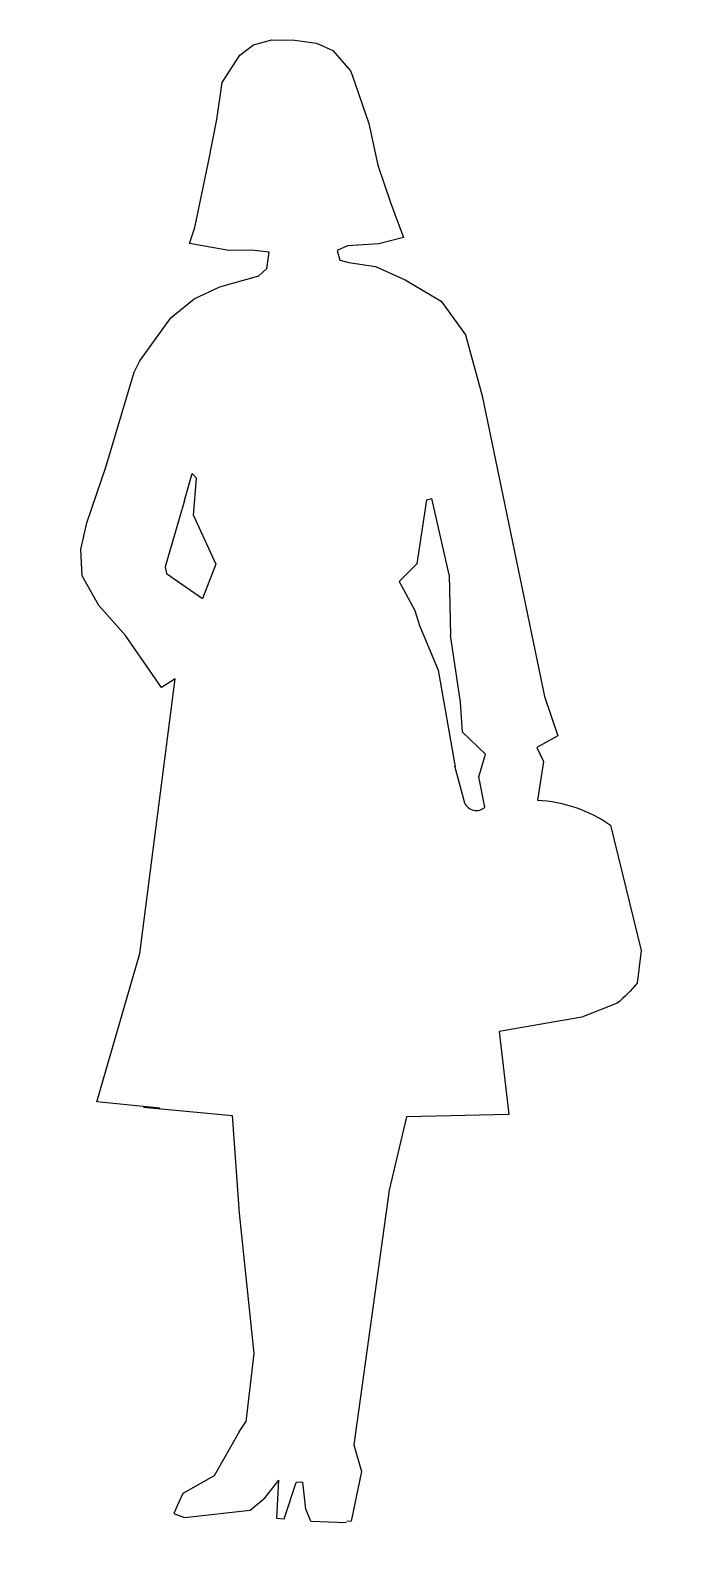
# Model space of a CAD drawing. Extents: x 1044 to 1756, y -477 to 1159.
import ezdxf

# ---------------------------------------------------------------- set-up
doc = ezdxf.new("R2010")
doc.units = 0
doc.layers.get('0').update_dxf_attribs({"linetype": 'CONTINUOUS'})
doc.layers.add('LAY-OUT', color=7, linetype='CONTINUOUS')

# ---------------------------------------------------------------- blocks, each defined once
blk = doc.blocks.new('PESSOA_006')
at = {"layer": 'LAY-OUT'}
for p, q in [((-374.8, 553.7), (-368.2, 583.1)), ((-363.1, 578.5), (-368.2, 583.1)), ((-364.4, 537.7), (-363.1, 578.5)), ((-113.3, 568.1), (-120, 498.1)), ((-113.3, 568.1), (-107.4, 569.6)), ((-84.2, 488), (-107.4, 569.6)), ((-374.8, 553.7), (-391.9, 480.8)), ((-364.4, 537.7), (-337.4, 486.3)), ((-120, 498.1), (-137.9, 478)), ((-391.9, 480.8), (-390.3, 473.4)), ((-337.4, 486.3), (-349.9, 448.6)), ((-137.9, 478), (-119.6, 447.5)), ((-84.2, 488), (-79.6, 422.9)), ((-390.3, 473.4), (-349.9, 448.6)), ((-119.6, 447.5), (-113.5, 431.8)), ((-113.5, 431.8), (-90.9, 384.3)), ((-65, 351), (-79.6, 422.9)), ((-90.9, 384.3), (-67, 280.6)), ((-60.8, 318.5), (-65, 351)), ((-34.7, 296.1), (-60.8, 318.5)), ((-40.6, 271.1), (-34.7, 296.1)), ((-67.7, 281.6), (-54.7, 242.3)), ((-32.4, 238.8), (-40.6, 271.1)), ((-34.4, 253.2), (-34.4, 253.2)), ((-384.6, -105.5), (-288.3, -109.4)), ((-288.3, -109.4), (-275.3, -214.6)), ((-275.3, -214.6), (-251.4, -365.8)), ((-251.4, -365.8), (-256, -440.2)), ((-262.8, -451.4), (-256, -440.2)), ((-262.8, -451.4), (-287.3, -500.4)), ((-287.3, -500.4), (-320.2, -521.4)), ((-217.4, -501.3), (-232.1, -522.4)), ((-217.4, -501.3), (-217.4, -542.8)), ((-209, -542.8), (-198.3, -502.8)), ((-191, -502.2), (-198.3, -502.8)), ((-186.4, -531.1), (-191, -502.2)), ((-320.2, -521.4), (-324.3, -531.7)), ((-246.4, -535.5), (-232.1, -522.4)), ((-324.3, -531.7), (-328.9, -543.4)), ((-316.9, -547), (-246.4, -535.5)), ((-180.2, -544), (-186.4, -531.1)), ((-328.9, -543.4), (-316.9, -547)), ((-217.4, -542.8), (-209, -542.8)), ((-180.2, -544), (-141.8, -543.2))]:
    blk.add_line(p, q, dxfattribs=at)
blk.add_lwpolyline([(-366.9, -105.5), (-435.4, -102.2), (-397.4, 60.8), (-375, 359.9), (-389.2, 349.7), (-431.2, 403.9), (-461.7, 435), (-481.2, 466.1), (-484.4, 494.6), (-479.4, 523.9), (-461.8, 585.1), (-436.7, 689.6), (-431, 702), (-400, 750.6), (-376, 772.2), (-348.8, 786.8), (-307.4, 801), (-299.2, 809.3), (-297.4, 827), (-316.9, 828.4), (-341.2, 826.6), (-384, 832), (-379.1, 849.5), (-368.3, 921.3), (-361.6, 967.9), (-357.8, 1008), (-340.5, 1038.7), (-326.2, 1050.7), (-306.7, 1057.1), (-281.6, 1058.2), (-258, 1056), (-240, 1048.9), (-219.7, 1028.1), (-218, 1024.3), (-197.1, 971.9), (-184.7, 927.4), (-169, 887.7), (-152.8, 850.8), (-179.1, 842.4), (-213, 838.6), (-224, 832.8), (-220.4, 822.5), (-210.8, 820.4), (-181.6, 817.7), (-148.7, 804.9), (-108.5, 783.9), (-80.4, 748.7), (-58.7, 683.9), (25.6, 361.8), (42.4, 320.2), (20.3, 306.1), (28.4, 291.6), (23.9, 249.4, -0.13945), (104.6, 226.3), (144.6, 92.5), (142.2, 56.8, -0.050073), (121.7, 34), (84.2, 17), (-4.4, -3.1), (10.9, -92.7), (-99.6, -100.9), (-114.2, -181.4), (-138, -459), (-128.1, -487.1), (-136.6, -541.7), (-141.1, -542.1)], format="xyb", dxfattribs=at)
blk.add_arc((-42.4, 248.3), 13.7, 205.8609, 316.7291, dxfattribs=at)

msp = doc.modelspace()

# ---------------------------------------------------------------- block references
at = {"rotation": 356.9897379000989}
msp.add_blockref('PESSOA_006', (1556.1, 77.3), dxfattribs=at)

doc.saveas('drawing.dxf')
